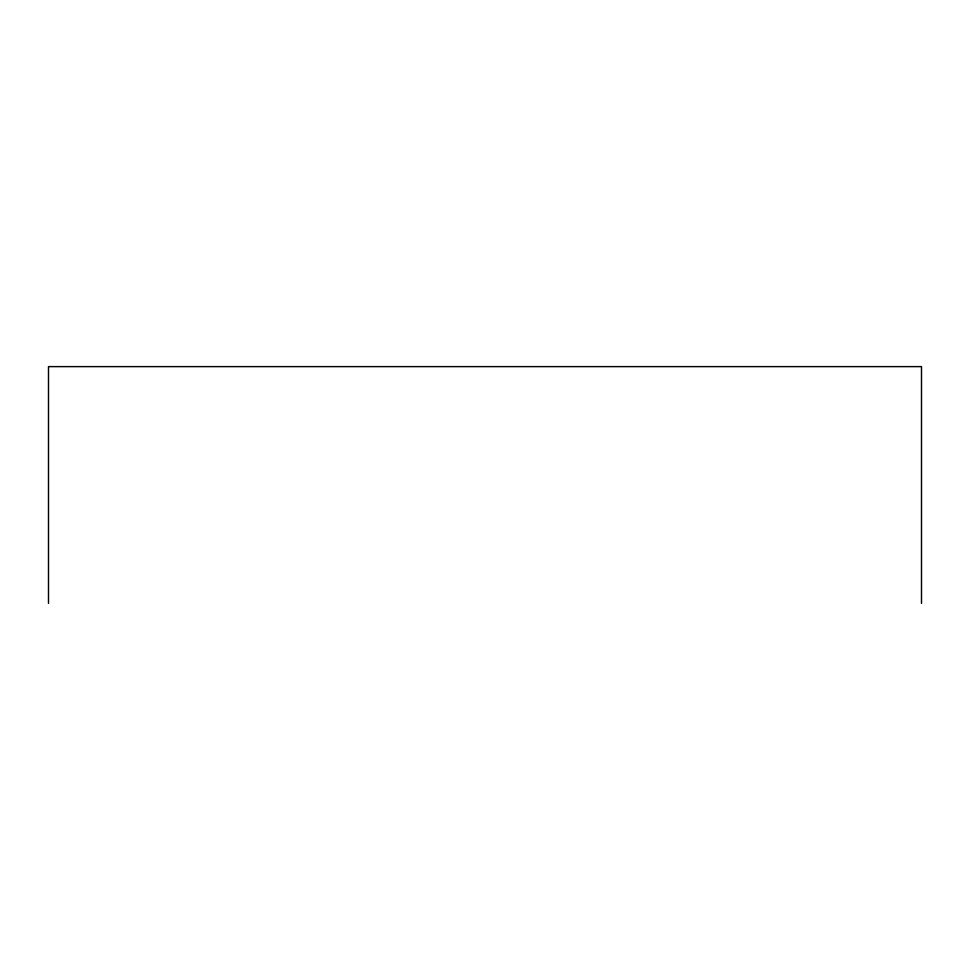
<?xml version="1.0" encoding="UTF-8"?>
<svg xmlns="http://www.w3.org/2000/svg" width="970" height="970" viewBox="0 0 970 970"><rect width="100%" height="100%" fill="white"/><g stroke="black" fill="none" stroke-linecap="round" stroke-linejoin="round"><path stroke-width="1.45" d="M921.5 603.376L921.5 366.624L48.5 366.624L48.5 603.376"/></g></svg>
